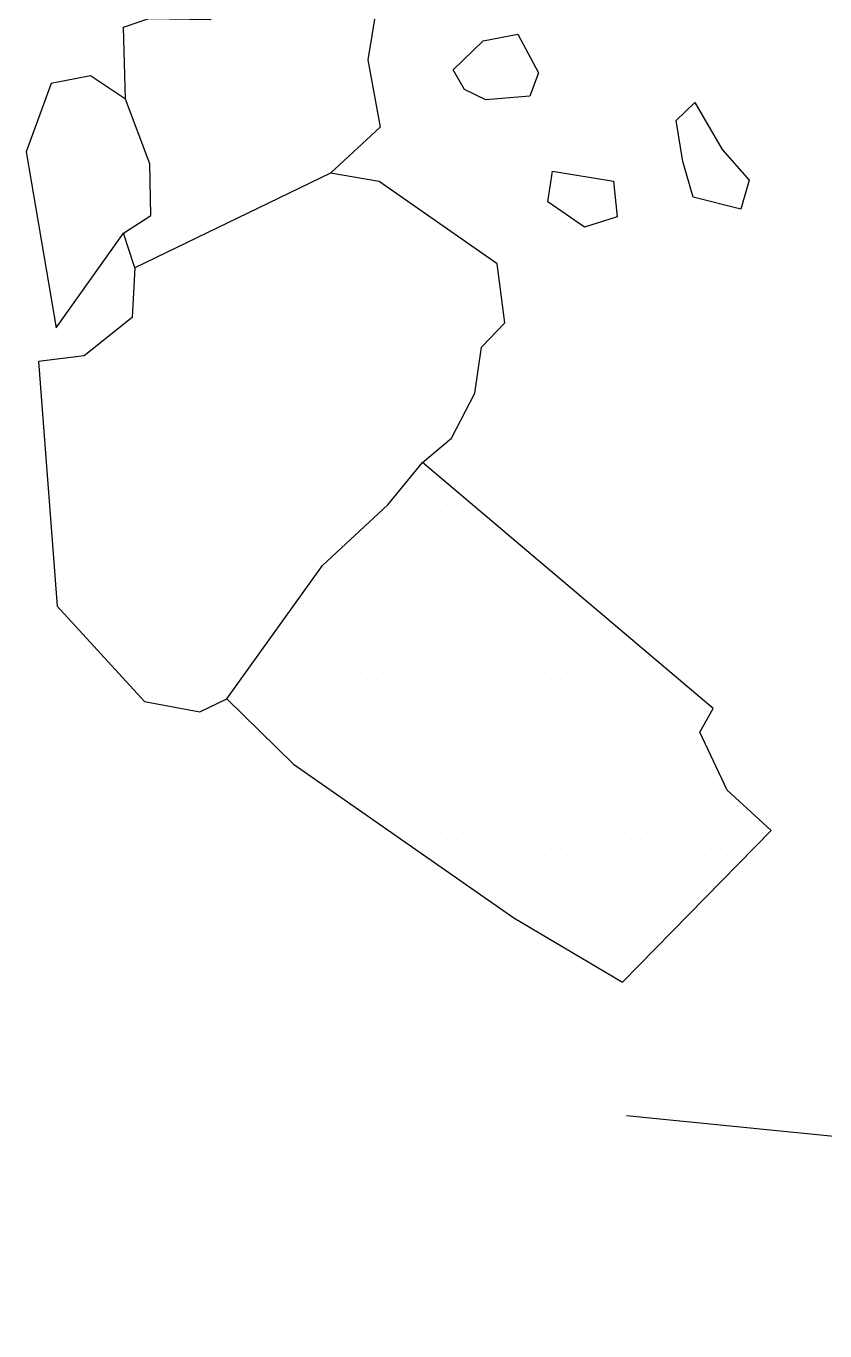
# Model space of a CAD drawing. Header units: metres. Extents: x 1.28 to 3.47, y -21 to -16.89.
# Drawn here: x 1.974 to 2.409, y -20.996 to -20.286 of the extents above; entities that cross this region are included whole.
import ezdxf

# ---------------------------------------------------------------- set-up
doc = ezdxf.new("R2010")
doc.units = ezdxf.units.M
doc.header["$LTSCALE"] = 25
doc.header["$MEASUREMENT"] = 0
doc.linetypes.add('STRICHPUNKTX2', pattern=[2, 1, -0.5, 0, -0.5])
doc.layers.get('0').update_dxf_attribs({"linetype": 'CONTINUOUS'})
for name, color, linetype in [('GRABUNGSGRENZE', 3, 'STRICHPUNKTX2'), ('STEINE', 4, 'CONTINUOUS'), ('STEINESCHRAFF', 4, 'CONTINUOUS')]:
    doc.layers.add(name, color=color, linetype=linetype)

# ---------------------------------------------------------------- blocks, each defined once
blk = doc.blocks.new('*X12')
at = {"color": 0}
for p, q in [((218.125, -2053.75), (218.125, -2053.75)), ((219.375, -2053.75), (219.375, -2053.75)), ((220.625, -2053.75), (220.625, -2053.75)), ((217.5, -2055), (217.5, -2055)), ((218.75, -2055), (218.75, -2055)), ((220, -2055), (220, -2055)), ((221.25, -2055), (221.25, -2055)), ((215.625, -2056.25), (215.625, -2056.25)), ((216.875, -2056.25), (216.875, -2056.25)), ((218.125, -2056.25), (218.125, -2056.25)), ((219.375, -2056.25), (219.375, -2056.25)), ((220.625, -2056.25), (220.625, -2056.25)), ((221.875, -2056.25), (221.875, -2056.25)), ((223.125, -2056.25), (223.125, -2056.25)), ((215, -2057.5), (215, -2057.5)), ((216.25, -2057.5), (216.25, -2057.5)), ((217.5, -2057.5), (217.5, -2057.5)), ((218.75, -2057.5), (218.75, -2057.5)), ((220, -2057.5), (220, -2057.5)), ((221.25, -2057.5), (221.25, -2057.5)), ((222.5, -2057.5), (222.5, -2057.5)), ((223.75, -2057.5), (223.75, -2057.5)), ((225, -2057.5), (225, -2057.5)), ((213.125, -2058.75), (213.125, -2058.75)), ((214.375, -2058.75), (214.375, -2058.75)), ((215.625, -2058.75), (215.625, -2058.75)), ((216.875, -2058.75), (216.875, -2058.75)), ((218.125, -2058.75), (218.125, -2058.75)), ((219.375, -2058.75), (219.375, -2058.75)), ((220.625, -2058.75), (220.625, -2058.75)), ((221.875, -2058.75), (221.875, -2058.75)), ((223.125, -2058.75), (223.125, -2058.75)), ((224.375, -2058.75), (224.375, -2058.75)), ((225.625, -2058.75), (225.625, -2058.75)), ((212.5, -2060), (212.5, -2060)), ((213.75, -2060), (213.75, -2060)), ((215, -2060), (215, -2060)), ((216.25, -2060), (216.25, -2060)), ((217.5, -2060), (217.5, -2060)), ((218.75, -2060), (218.75, -2060)), ((220, -2060), (220, -2060)), ((221.25, -2060), (221.25, -2060)), ((222.5, -2060), (222.5, -2060)), ((223.75, -2060), (223.75, -2060)), ((225, -2060), (225, -2060)), ((226.25, -2060), (226.25, -2060)), ((227.5, -2060), (227.5, -2060)), ((211.875, -2061.25), (211.875, -2061.25)), ((213.125, -2061.25), (213.125, -2061.25)), ((214.375, -2061.25), (214.375, -2061.25)), ((215.625, -2061.25), (215.625, -2061.25)), ((216.875, -2061.25), (216.875, -2061.25)), ((218.125, -2061.25), (218.125, -2061.25)), ((219.375, -2061.25), (219.375, -2061.25)), ((220.625, -2061.25), (220.625, -2061.25)), ((221.875, -2061.25), (221.875, -2061.25)), ((223.125, -2061.25), (223.125, -2061.25)), ((224.375, -2061.25), (224.375, -2061.25)), ((225.625, -2061.25), (225.625, -2061.25)), ((226.875, -2061.25), (226.875, -2061.25)), ((228.125, -2061.25), (228.125, -2061.25)), ((229.375, -2061.25), (229.375, -2061.25)), ((211.25, -2062.5), (211.25, -2062.5)), ((212.5, -2062.5), (212.5, -2062.5)), ((213.75, -2062.5), (213.75, -2062.5)), ((215, -2062.5), (215, -2062.5)), ((216.25, -2062.5), (216.25, -2062.5)), ((217.5, -2062.5), (217.5, -2062.5)), ((218.75, -2062.5), (218.75, -2062.5)), ((220, -2062.5), (220, -2062.5)), ((221.25, -2062.5), (221.25, -2062.5)), ((222.5, -2062.5), (222.5, -2062.5)), ((223.75, -2062.5), (223.75, -2062.5)), ((225, -2062.5), (225, -2062.5)), ((226.25, -2062.5), (226.25, -2062.5)), ((227.5, -2062.5), (227.5, -2062.5)), ((228.75, -2062.5), (228.75, -2062.5)), ((230, -2062.5), (230, -2062.5)), ((210.625, -2063.75), (210.625, -2063.75)), ((211.875, -2063.75), (211.875, -2063.75)), ((213.125, -2063.75), (213.125, -2063.75)), ((214.375, -2063.75), (214.375, -2063.75)), ((215.625, -2063.75), (215.625, -2063.75)), ((216.875, -2063.75), (216.875, -2063.75)), ((218.125, -2063.75), (218.125, -2063.75)), ((219.375, -2063.75), (219.375, -2063.75)), ((220.625, -2063.75), (220.625, -2063.75)), ((221.875, -2063.75), (221.875, -2063.75)), ((223.125, -2063.75), (223.125, -2063.75)), ((224.375, -2063.75), (224.375, -2063.75)), ((225.625, -2063.75), (225.625, -2063.75)), ((226.875, -2063.75), (226.875, -2063.75)), ((228.125, -2063.75), (228.125, -2063.75)), ((229.375, -2063.75), (229.375, -2063.75)), ((230.625, -2063.75), (230.625, -2063.75)), ((231.875, -2063.75), (231.875, -2063.75)), ((208.75, -2065), (208.75, -2065)), ((210, -2065), (210, -2065)), ((211.25, -2065), (211.25, -2065)), ((212.5, -2065), (212.5, -2065)), ((213.75, -2065), (213.75, -2065)), ((215, -2065), (215, -2065)), ((216.25, -2065), (216.25, -2065)), ((217.5, -2065), (217.5, -2065)), ((218.75, -2065), (218.75, -2065)), ((220, -2065), (220, -2065)), ((221.25, -2065), (221.25, -2065)), ((222.5, -2065), (222.5, -2065)), ((223.75, -2065), (223.75, -2065)), ((225, -2065), (225, -2065)), ((226.25, -2065), (226.25, -2065)), ((227.5, -2065), (227.5, -2065)), ((228.75, -2065), (228.75, -2065)), ((230, -2065), (230, -2065)), ((231.25, -2065), (231.25, -2065)), ((232.5, -2065), (232.5, -2065)), ((233.75, -2065), (233.75, -2065)), ((210.625, -2066.25), (210.625, -2066.25)), ((211.875, -2066.25), (211.875, -2066.25)), ((213.125, -2066.25), (213.125, -2066.25)), ((214.375, -2066.25), (214.375, -2066.25)), ((215.625, -2066.25), (215.625, -2066.25)), ((216.875, -2066.25), (216.875, -2066.25)), ((218.125, -2066.25), (218.125, -2066.25)), ((219.375, -2066.25), (219.375, -2066.25)), ((220.625, -2066.25), (220.625, -2066.25)), ((221.875, -2066.25), (221.875, -2066.25)), ((223.125, -2066.25), (223.125, -2066.25)), ((224.375, -2066.25), (224.375, -2066.25)), ((225.625, -2066.25), (225.625, -2066.25)), ((226.875, -2066.25), (226.875, -2066.25)), ((228.125, -2066.25), (228.125, -2066.25)), ((229.375, -2066.25), (229.375, -2066.25)), ((230.625, -2066.25), (230.625, -2066.25)), ((231.875, -2066.25), (231.875, -2066.25)), ((233.125, -2066.25), (233.125, -2066.25)), ((234.375, -2066.25), (234.375, -2066.25)), ((211.25, -2067.5), (211.25, -2067.5)), ((212.5, -2067.5), (212.5, -2067.5)), ((213.75, -2067.5), (213.75, -2067.5)), ((215, -2067.5), (215, -2067.5)), ((216.25, -2067.5), (216.25, -2067.5)), ((217.5, -2067.5), (217.5, -2067.5)), ((218.75, -2067.5), (218.75, -2067.5)), ((220, -2067.5), (220, -2067.5)), ((221.25, -2067.5), (221.25, -2067.5)), ((222.5, -2067.5), (222.5, -2067.5)), ((223.75, -2067.5), (223.75, -2067.5)), ((225, -2067.5), (225, -2067.5)), ((226.25, -2067.5), (226.25, -2067.5)), ((227.5, -2067.5), (227.5, -2067.5)), ((228.75, -2067.5), (228.75, -2067.5)), ((230, -2067.5), (230, -2067.5)), ((231.25, -2067.5), (231.25, -2067.5)), ((232.5, -2067.5), (232.5, -2067.5)), ((233.75, -2067.5), (233.75, -2067.5)), ((213.125, -2068.75), (213.125, -2068.75)), ((214.375, -2068.75), (214.375, -2068.75)), ((215.625, -2068.75), (215.625, -2068.75)), ((216.875, -2068.75), (216.875, -2068.75)), ((218.125, -2068.75), (218.125, -2068.75)), ((219.375, -2068.75), (219.375, -2068.75)), ((220.625, -2068.75), (220.625, -2068.75)), ((221.875, -2068.75), (221.875, -2068.75)), ((223.125, -2068.75), (223.125, -2068.75)), ((224.375, -2068.75), (224.375, -2068.75)), ((225.625, -2068.75), (225.625, -2068.75)), ((226.875, -2068.75), (226.875, -2068.75)), ((228.125, -2068.75), (228.125, -2068.75)), ((229.375, -2068.75), (229.375, -2068.75)), ((230.625, -2068.75), (230.625, -2068.75)), ((231.875, -2068.75), (231.875, -2068.75)), ((233.125, -2068.75), (233.125, -2068.75)), ((234.375, -2068.75), (234.375, -2068.75)), ((213.75, -2070), (213.75, -2070)), ((215, -2070), (215, -2070)), ((216.25, -2070), (216.25, -2070)), ((217.5, -2070), (217.5, -2070)), ((218.75, -2070), (218.75, -2070)), ((220, -2070), (220, -2070)), ((221.25, -2070), (221.25, -2070)), ((222.5, -2070), (222.5, -2070)), ((223.75, -2070), (223.75, -2070)), ((225, -2070), (225, -2070)), ((226.25, -2070), (226.25, -2070)), ((227.5, -2070), (227.5, -2070)), ((228.75, -2070), (228.75, -2070)), ((230, -2070), (230, -2070)), ((231.25, -2070), (231.25, -2070)), ((232.5, -2070), (232.5, -2070)), ((233.75, -2070), (233.75, -2070)), ((235, -2070), (235, -2070)), ((215.625, -2071.25), (215.625, -2071.25)), ((216.875, -2071.25), (216.875, -2071.25)), ((218.125, -2071.25), (218.125, -2071.25)), ((219.375, -2071.25), (219.375, -2071.25)), ((220.625, -2071.25), (220.625, -2071.25)), ((221.875, -2071.25), (221.875, -2071.25)), ((223.125, -2071.25), (223.125, -2071.25)), ((224.375, -2071.25), (224.375, -2071.25)), ((225.625, -2071.25), (225.625, -2071.25)), ((226.875, -2071.25), (226.875, -2071.25)), ((228.125, -2071.25), (228.125, -2071.25)), ((229.375, -2071.25), (229.375, -2071.25)), ((230.625, -2071.25), (230.625, -2071.25)), ((231.875, -2071.25), (231.875, -2071.25)), ((233.125, -2071.25), (233.125, -2071.25)), ((234.375, -2071.25), (234.375, -2071.25)), ((235.625, -2071.25), (235.625, -2071.25)), ((217.5, -2072.5), (217.5, -2072.5)), ((218.75, -2072.5), (218.75, -2072.5)), ((220, -2072.5), (220, -2072.5)), ((221.25, -2072.5), (221.25, -2072.5)), ((222.5, -2072.5), (222.5, -2072.5)), ((223.75, -2072.5), (223.75, -2072.5)), ((225, -2072.5), (225, -2072.5)), ((226.25, -2072.5), (226.25, -2072.5)), ((227.5, -2072.5), (227.5, -2072.5)), ((228.75, -2072.5), (228.75, -2072.5)), ((230, -2072.5), (230, -2072.5)), ((231.25, -2072.5), (231.25, -2072.5)), ((232.5, -2072.5), (232.5, -2072.5)), ((233.75, -2072.5), (233.75, -2072.5)), ((235, -2072.5), (235, -2072.5)), ((236.25, -2072.5), (236.25, -2072.5)), ((237.5, -2072.5), (237.5, -2072.5)), ((219.375, -2073.75), (219.375, -2073.75)), ((220.625, -2073.75), (220.625, -2073.75)), ((221.875, -2073.75), (221.875, -2073.75)), ((223.125, -2073.75), (223.125, -2073.75)), ((224.375, -2073.75), (224.375, -2073.75)), ((225.625, -2073.75), (225.625, -2073.75)), ((226.875, -2073.75), (226.875, -2073.75)), ((228.125, -2073.75), (228.125, -2073.75)), ((229.375, -2073.75), (229.375, -2073.75)), ((230.625, -2073.75), (230.625, -2073.75)), ((231.875, -2073.75), (231.875, -2073.75)), ((233.125, -2073.75), (233.125, -2073.75)), ((234.375, -2073.75), (234.375, -2073.75)), ((235.625, -2073.75), (235.625, -2073.75)), ((221.25, -2075), (221.25, -2075)), ((222.5, -2075), (222.5, -2075)), ((223.75, -2075), (223.75, -2075)), ((225, -2075), (225, -2075)), ((226.25, -2075), (226.25, -2075)), ((227.5, -2075), (227.5, -2075)), ((228.75, -2075), (228.75, -2075)), ((230, -2075), (230, -2075)), ((231.25, -2075), (231.25, -2075)), ((232.5, -2075), (232.5, -2075)), ((233.75, -2075), (233.75, -2075)), ((235, -2075), (235, -2075)), ((223.125, -2076.25), (223.125, -2076.25)), ((224.375, -2076.25), (224.375, -2076.25)), ((225.625, -2076.25), (225.625, -2076.25)), ((226.875, -2076.25), (226.875, -2076.25)), ((228.125, -2076.25), (228.125, -2076.25)), ((229.375, -2076.25), (229.375, -2076.25)), ((230.625, -2076.25), (230.625, -2076.25)), ((231.875, -2076.25), (231.875, -2076.25)), ((233.125, -2076.25), (233.125, -2076.25)), ((225, -2077.5), (225, -2077.5)), ((226.25, -2077.5), (226.25, -2077.5)), ((227.5, -2077.5), (227.5, -2077.5)), ((228.75, -2077.5), (228.75, -2077.5)), ((230, -2077.5), (230, -2077.5)), ((231.25, -2077.5), (231.25, -2077.5)), ((232.5, -2077.5), (232.5, -2077.5)), ((226.875, -2078.75), (226.875, -2078.75)), ((228.125, -2078.75), (228.125, -2078.75)), ((229.375, -2078.75), (229.375, -2078.75)), ((230.625, -2078.75), (230.625, -2078.75)), ((230, -2080), (230, -2080))]:
    blk.add_line(p, q, dxfattribs=at)

msp = doc.modelspace()

# ---------------------------------------------------------------- linework, layer by layer
at = {"layer": 'GRABUNGSGRENZE', "flags": 128}
msp.add_lwpolyline([(2.3012, -20.87902), (3.46973, -20.9964), (3.4145, -19.74891), (3.40201, -17.18697)], dxfattribs=at)
at = {"layer": 'STEINE'}
for points in [[(2.02811, -20.32547), (2.02707, -20.28617), (2.04084, -20.28157), (2.07452, -20.28206), (2.09135, -20.26521), (2.11329, -20.26315), (2.1638, -20.24168), (2.16891, -20.25086), (2.16027, -20.30394), (2.16693, -20.34068), (2.1399, -20.3657)], [(2.20671, -20.30952), (2.22303, -20.29369), (2.24191, -20.29011), (2.25315, -20.31102), (2.24857, -20.32378), (2.22458, -20.32584), (2.21284, -20.32023), (2.20671, -20.30952)], [(1.99044, -20.45001), (2.02714, -20.39844), (2.04194, -20.38873), (2.04141, -20.36067), (2.02811, -20.32547), (2.00922, -20.31272), (1.98779, -20.31682), (1.97404, -20.35408), (1.99044, -20.45001)], [(2.3374, -20.37883), (2.33177, -20.35945), (2.32818, -20.337), (2.33838, -20.32729), (2.3532, -20.3528), (2.36801, -20.36963), (2.36343, -20.38545), (2.3374, -20.37883)], [(1.99105, -20.60157), (2.03855, -20.65359), (2.06866, -20.65918), (2.08345, -20.65202), (2.13545, -20.57952), (2.17115, -20.54633), (2.19002, -20.52335), (2.20583, -20.51007), (2.21857, -20.48557), (2.22212, -20.46056), (2.23487, -20.44729), (2.23077, -20.41514), (2.16644, -20.37028), (2.1399, -20.3657), (2.03328, -20.41732), (2.03177, -20.44436), (2.00576, -20.4653), (1.98075, -20.46838), (1.99105, -20.60157)], [(2.2583, -20.38144), (2.26084, -20.3646), (2.29401, -20.37019), (2.29607, -20.38958), (2.27821, -20.3952), (2.2583, -20.38144)], [(2.03328, -20.41732), (2.02714, -20.39844)], [(2.08345, -20.65202), (2.11971, -20.68772), (2.23969, -20.77133), (2.29891, -20.8065), (2.37999, -20.72377), (2.35599, -20.70185), (2.34117, -20.67022), (2.3483, -20.65745), (2.19002, -20.52335)]]:
    msp.add_lwpolyline(points, dxfattribs=at)

# ---------------------------------------------------------------- block references
at = {"layer": 'STEINESCHRAFF', "xscale": 0.01, "yscale": 0.01, "zscale": 0.01}
msp.add_blockref('*X12', (0, 0), dxfattribs=at)

doc.saveas('drawing.dxf')
